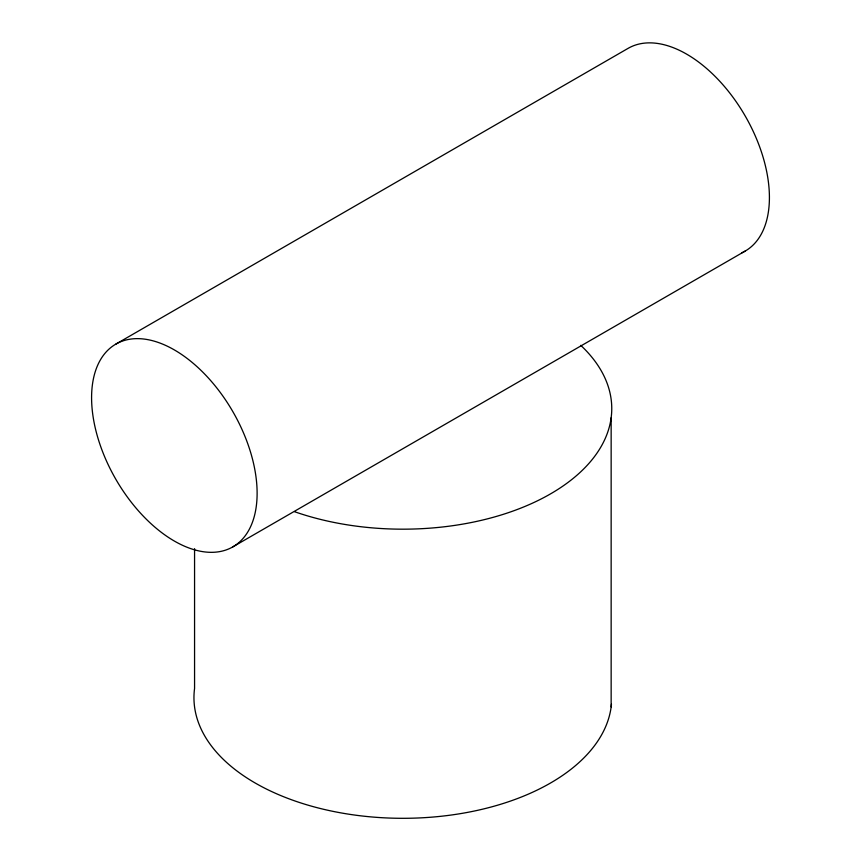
<?xml version="1.0" encoding="UTF-8"?>
<svg xmlns="http://www.w3.org/2000/svg" width="861" height="861" viewBox="0 0 861 861"><rect width="100%" height="100%" fill="white"/><g stroke="black" fill="none" stroke-linecap="round" stroke-linejoin="round"><path stroke-width="1.29" d="M115.88 344.088L628.175 48.313A117.042 67.578 60 0 1 746.831 118.861A117.042 67.578 60 0 1 741.762 252.833M232.825 546.875A117.042 67.578 60 0 0 195.845 365.602A117.042 67.578 60 0 0 94.387 423.967A117.042 67.578 60 0 0 232.825 546.875L745.12 251.111M611.149 417.779L611.149 706.892M194.564 548.629L194.564 688.488A208.9 120.605 0 0 0 389.172 818.047A208.9 120.605 0 0 0 611.45 704.298M580.755 345.347A208.9 120.605 0 0 1 551.062 493.568A208.9 120.605 0 0 1 294.527 511.692"/></g></svg>
